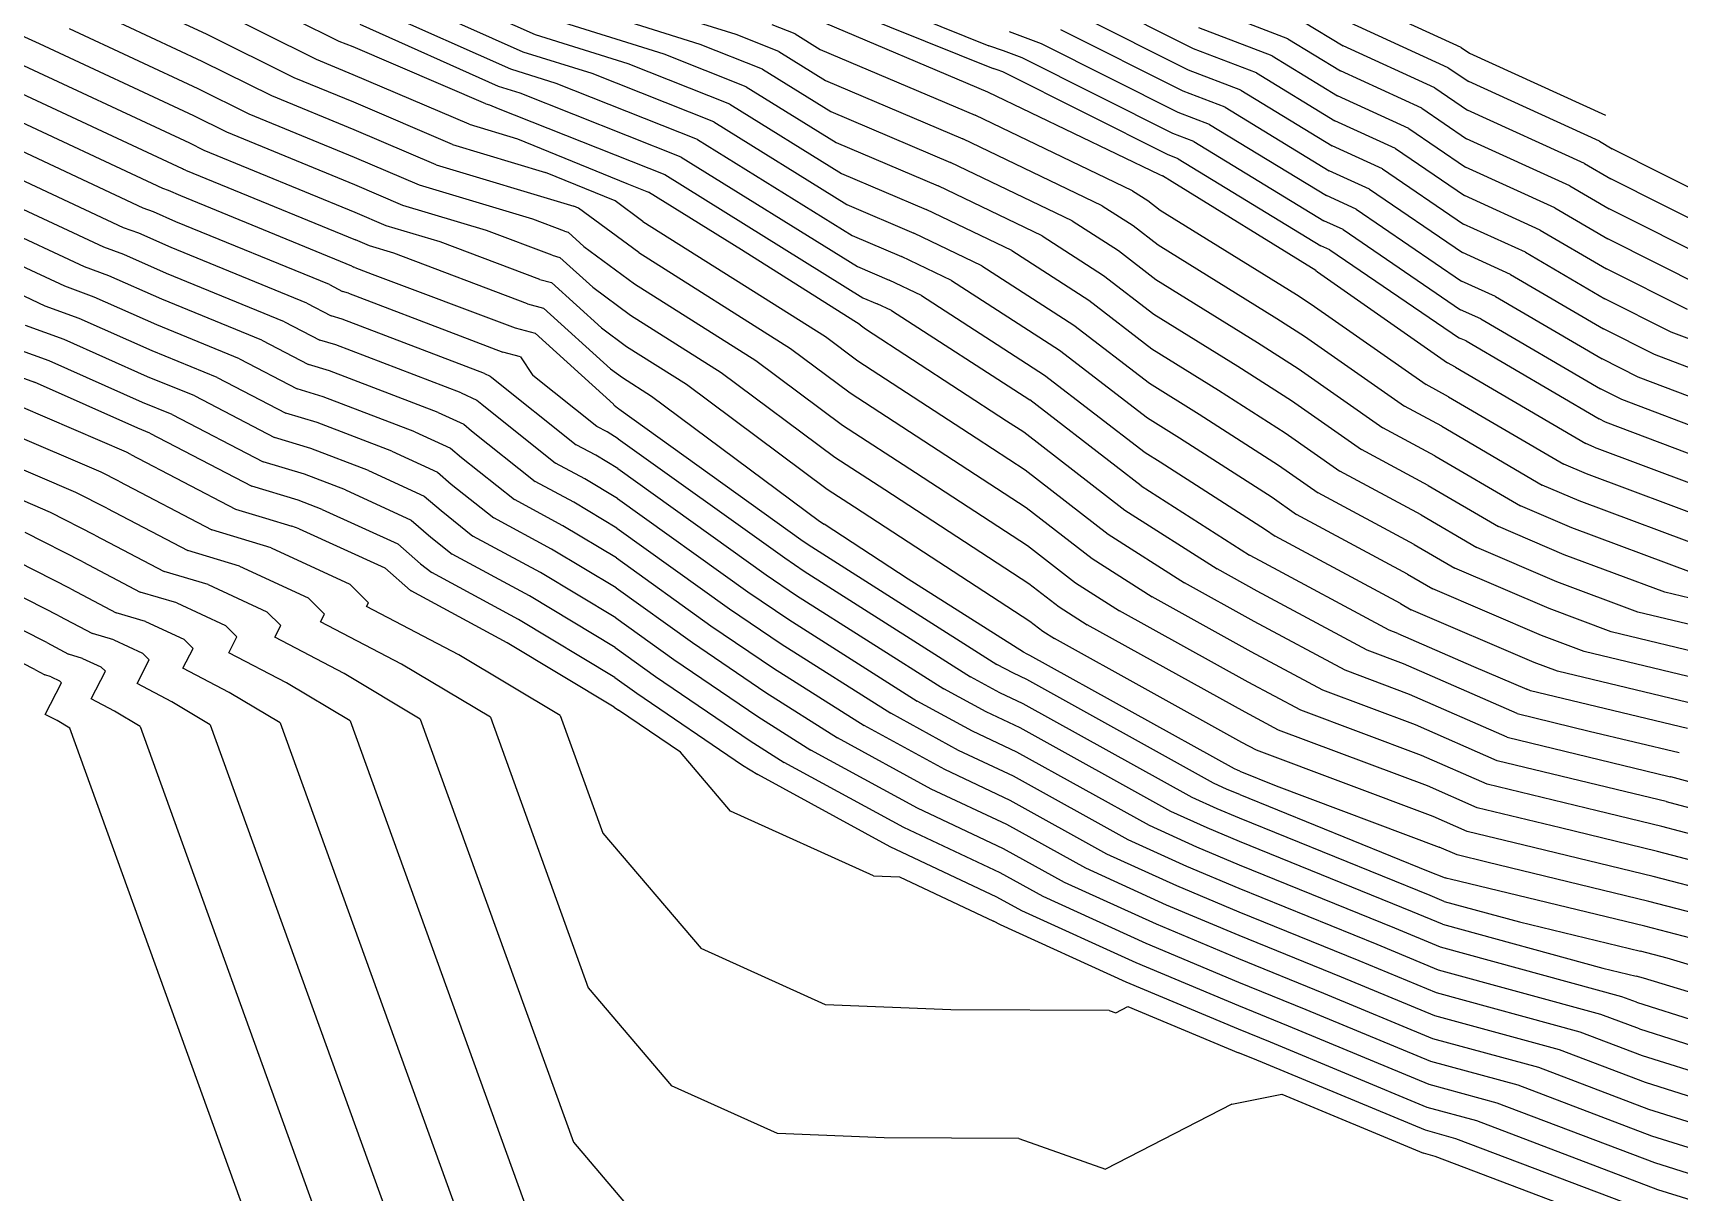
# Model space of a CAD drawing. Header units: metres. Extents: x -1120501 to 1198934, y -4928884 to 66998.
# Drawn here: x 484.3 to 591.2, y -577 to -501.7 of the extents above; entities that cross this region are included whole.
import ezdxf

# ---------------------------------------------------------------- set-up
doc = ezdxf.new("R2010")
doc.units = ezdxf.units.M
doc.layers.add('SURF2CONTOURS', color=7, linetype='Continuous', lineweight=0)

msp = doc.modelspace()

# ---------------------------------------------------------------- linework, layer by layer
at = {"color": 7, "lineweight": 0}
msp.add_circle((-684.64, 190.5), 66807.04, dxfattribs=at)
at = {"layer": 'SURF2CONTOURS', "color": 2, "linetype": 'Continuous', "lineweight": -3}
for p, q in [((504.22, -502.24, 256.5), (496.14, -498.22, 256.5)), ((516.97, -501.81, 258.5), (509.2, -498.35, 258.5)), ((495.6, -501.76, 255.5), (490.62, -499.44, 255.5)), ((515.37, -504.04, 257.5), (506.78, -500.22, 257.5)), ((527.67, -502.43, 259.5), (518.57, -499.58, 259.5)), ((535.55, -499.49, 261.5), (546.69, -504, 261.5)), ((577.09, -502.63, 266.5), (569.78, -499.28, 266.5)), ((533.83, -501.75, 260.5), (532.35, -501.16, 260.5)), ((559.37, -504.1, 263.5), (552.35, -500.58, 263.5)), ((564.81, -503.18, 264.5), (560.05, -501.36, 264.5)), ((566.84, -500.96, 265.5), (569.42, -502.53, 265.5)), ((495.06, -505.31, 254.5), (486.71, -501.42, 254.5)), ((501.3, -504.6, 255.5), (495.6, -501.76, 255.5)), ((505.12, -502.6, 256.5), (504.22, -502.24, 256.5)), ((522.99, -503.7, 258.5), (516.97, -501.81, 258.5)), ((533.83, -501.75, 260.5), (535.45, -502.76, 260.5)), ((549.83, -502.4, 262.5), (547.76, -501.62, 262.5)), ((558.7, -506.85, 262.5), (549.83, -502.4, 262.5)), ((494.52, -508.85, 253.5), (482.81, -503.39, 253.5)), ((513.75, -506.29, 256.5), (505.12, -502.6, 256.5)), ((531.72, -504.04, 259.5), (527.67, -502.43, 259.5)), ((535.45, -502.76, 260.5), (545.53, -507.04, 260.5)), ((564.81, -503.18, 264.5), (569.06, -505.77, 264.5)), ((575.38, -505.26, 265.5), (569.42, -502.53, 265.5)), ((577.09, -502.63, 266.5), (577.63, -503, 266.5)), ((577.63, -503, 266.5), (586.45, -507.03, 266.5)), ((518.32, -504.97, 257.5), (515.37, -504.04, 257.5)), ((529.6, -506.32, 258.5), (522.99, -503.7, 258.5)), ((531.72, -504.04, 259.5), (536.14, -506.79, 259.5)), ((546.96, -504.09, 261.5), (546.69, -504, 261.5)), ((547.31, -504.22, 261.5), (546.96, -504.09, 261.5)), ((558.02, -509.59, 261.5), (547.31, -504.22, 261.5)), ((562.77, -505.41, 263.5), (559.37, -504.1, 263.5)), ((498.38, -506.96, 254.5), (495.06, -505.31, 254.5)), ((505.17, -506.19, 255.5), (501.3, -504.6, 255.5)), ((527.49, -508.61, 257.5), (518.32, -504.97, 257.5)), ((562.77, -505.41, 263.5), (568.7, -509.02, 263.5)), ((575.38, -505.26, 265.5), (577.5, -506.7, 265.5)), ((511.59, -508.93, 255.5), (505.17, -506.19, 255.5)), ((513.75, -506.29, 256.5), (513.99, -506.36, 256.5)), ((513.99, -506.36, 256.5), (514.54, -506.59, 256.5)), ((514.54, -506.59, 256.5), (525.38, -510.89, 256.5)), ((529.6, -506.32, 258.5), (536.84, -510.82, 258.5)), ((573.68, -507.89, 264.5), (569.06, -505.77, 264.5)), ((492.77, -511.8, 252.5), (482.23, -506.86, 252.5)), ((505.22, -509.77, 254.5), (498.38, -506.96, 254.5)), ((536.14, -506.79, 259.5), (543.93, -510.1, 259.5)), ((555.74, -511.94, 260.5), (545.53, -507.04, 260.5)), ((560.74, -507.63, 262.5), (558.7, -506.85, 262.5)), ((560.74, -507.63, 262.5), (568.34, -512.26, 262.5)), ((585.1, -510.17, 265.5), (577.5, -506.7, 265.5)), ((527.49, -508.61, 257.5), (537.53, -514.85, 257.5)), ((573.68, -507.89, 264.5), (577.37, -510.41, 264.5)), ((495.46, -509.32, 253.5), (494.52, -508.85, 253.5)), ((505.27, -513.35, 253.5), (495.46, -509.32, 253.5)), ((509.43, -511.57, 254.5), (505.22, -509.77, 254.5)), ((511.59, -508.93, 255.5), (517.63, -510.75, 255.5)), ((558.71, -509.86, 261.5), (558.02, -509.59, 261.5)), ((558.71, -509.86, 261.5), (567.98, -515.51, 261.5)), ((571.97, -510.52, 263.5), (568.7, -509.02, 263.5)), ((490.22, -514.34, 251.5), (482.04, -510.51, 251.5)), ((522.14, -512.6, 255.5), (517.63, -510.75, 255.5)), ((525.38, -510.89, 256.5), (538.23, -518.89, 256.5)), ((536.84, -510.82, 258.5), (542.34, -513.16, 258.5)), ((551.83, -513.89, 259.5), (543.93, -510.1, 259.5)), ((571.97, -510.52, 263.5), (577.24, -514.11, 263.5)), ((583.17, -513.06, 264.5), (577.37, -510.41, 264.5)), ((585.1, -510.17, 265.5), (586.8, -511.17, 265.5)), ((493.14, -511.93, 252.5), (492.77, -511.8, 252.5)), ((493.93, -512.28, 252.5), (493.14, -511.93, 252.5)), ((516.8, -513.79, 254.5), (509.43, -511.57, 254.5)), ((555.74, -511.94, 260.5), (556.73, -512.58, 260.5)), ((594.97, -515.28, 265.5), (586.8, -511.17, 265.5)), ((505.04, -516.83, 252.5), (493.93, -512.28, 252.5)), ((523.94, -513.93, 255.5), (522.14, -512.6, 255.5)), ((556.73, -512.58, 260.5), (557.54, -513.21, 260.5)), ((570.26, -513.14, 262.5), (568.34, -512.26, 262.5)), ((583.17, -513.06, 264.5), (586.61, -515.07, 264.5)), ((487.68, -516.88, 250.5), (481.85, -514.15, 250.5)), ((507.27, -514.21, 253.5), (505.27, -513.35, 253.5)), ((518.85, -514.56, 254.5), (516.8, -513.79, 254.5)), ((523.94, -513.93, 255.5), (535.8, -521.42, 255.5)), ((547.91, -515.83, 258.5), (542.34, -513.16, 258.5)), ((551.83, -513.89, 259.5), (554.82, -515.82, 259.5)), ((557.54, -513.21, 260.5), (566.38, -518.68, 260.5)), ((570.26, -513.14, 262.5), (577.11, -517.81, 262.5)), ((581.25, -515.94, 263.5), (577.24, -514.11, 263.5)), ((491.21, -514.7, 251.5), (490.22, -514.34, 251.5)), ((493.31, -515.63, 251.5), (491.21, -514.7, 251.5)), ((510.78, -515.27, 253.5), (507.27, -514.21, 253.5)), ((518.85, -514.56, 254.5), (519.09, -514.63, 254.5)), ((519.09, -514.63, 254.5), (520.12, -515.56, 254.5)), ((537.53, -514.85, 257.5), (540.74, -516.22, 257.5)), ((592.84, -518.2, 264.5), (586.61, -515.07, 264.5)), ((502.13, -519.24, 251.5), (493.31, -515.63, 251.5)), ((517.25, -517.71, 253.5), (510.78, -515.27, 253.5)), ((520.12, -515.56, 254.5), (523.41, -517.99, 254.5)), ((543.99, -517.78, 257.5), (540.74, -516.22, 257.5)), ((547.91, -515.83, 258.5), (552.9, -519.06, 258.5)), ((554.82, -515.82, 259.5), (557.26, -517.71, 259.5)), ((568.55, -515.77, 261.5), (567.98, -515.51, 261.5)), ((568.55, -515.77, 261.5), (576.98, -521.52, 261.5)), ((581.25, -515.94, 263.5), (586.42, -518.96, 263.5)), ((489.27, -517.46, 250.5), (487.68, -516.88, 250.5)), ((505.04, -516.83, 252.5), (505.18, -516.9, 252.5)), ((505.24, -516.92, 252.5), (505.18, -516.9, 252.5)), ((505.24, -516.92, 252.5), (506.37, -517.35, 252.5)), ((506.37, -517.35, 252.5), (515.66, -520.85, 252.5)), ((485.13, -519.43, 249.5), (481.65, -517.8, 249.5)), ((492.7, -518.99, 250.5), (489.27, -517.46, 250.5)), ((517.25, -517.71, 253.5), (518.02, -517.91, 253.5)), ((518.02, -517.91, 253.5), (521.26, -520.85, 253.5)), ((523.41, -517.99, 254.5), (531.29, -522.97, 254.5)), ((543.99, -517.78, 257.5), (550.99, -522.3, 257.5)), ((557.26, -517.71, 259.5), (563.85, -521.79, 259.5)), ((579.32, -518.82, 262.5), (577.11, -517.81, 262.5)), ((487.34, -520.23, 249.5), (485.13, -519.43, 249.5)), ((499.21, -521.65, 250.5), (492.7, -518.99, 250.5)), ((502.13, -519.24, 251.5), (503.7, -520.06, 251.5)), ((538.23, -518.89, 256.5), (539.15, -519.28, 256.5)), ((540.08, -519.72, 256.5), (539.15, -519.28, 256.5)), ((552.9, -519.06, 258.5), (556.99, -522.21, 258.5)), ((566.38, -518.68, 260.5), (567.34, -519.3, 260.5)), ((567.34, -519.3, 260.5), (574.8, -524.53, 260.5)), ((579.32, -518.82, 262.5), (586.23, -522.86, 262.5)), ((590.71, -521.12, 263.5), (586.42, -518.96, 263.5)), ((492.08, -522.34, 249.5), (487.34, -520.23, 249.5)), ((504.42, -520.28, 251.5), (503.7, -520.06, 251.5)), ((513.66, -523.82, 251.5), (504.42, -520.28, 251.5)), ((540.08, -519.72, 256.5), (549.07, -525.53, 256.5)), ((499.21, -521.65, 250.5), (502.23, -523.23, 250.5)), ((515.66, -520.85, 252.5), (516.96, -521.2, 252.5)), ((522.03, -525.8, 252.5), (516.96, -521.2, 252.5)), ((521.26, -520.85, 253.5), (522.89, -522.05, 253.5)), ((535.8, -521.42, 255.5), (537.91, -523, 255.5)), ((577.4, -521.7, 261.5), (576.98, -521.52, 261.5)), ((596.53, -523.33, 263.5), (590.71, -521.12, 263.5)), ((485.4, -523, 248.5), (482.58, -521.97, 248.5)), ((496.3, -524.07, 249.5), (492.08, -522.34, 249.5)), ((522.89, -522.05, 253.5), (526.77, -524.51, 253.5)), ((550.99, -522.3, 257.5), (556.71, -526.7, 257.5)), ((556.99, -522.21, 258.5), (561.33, -524.89, 258.5)), ((563.85, -521.79, 259.5), (566.49, -523.48, 259.5)), ((577.4, -521.7, 261.5), (586.04, -526.76, 261.5)), ((491.46, -525.69, 248.5), (485.4, -523, 248.5)), ((503.6, -523.64, 250.5), (502.23, -523.23, 250.5)), ((510.65, -526.34, 250.5), (503.6, -523.64, 250.5)), ((531.29, -522.97, 254.5), (536.91, -527.16, 254.5)), ((537.91, -523, 255.5), (545.59, -528, 255.5)), ((566.49, -523.48, 259.5), (572, -527.35, 259.5)), ((588.58, -524.05, 262.5), (586.23, -522.86, 262.5)), ((496.3, -524.07, 249.5), (500.76, -526.39, 249.5)), ((513.66, -523.82, 251.5), (514.03, -523.99, 251.5)), ((514.03, -523.99, 251.5), (514.14, -524.08, 251.5)), ((514.14, -524.08, 251.5), (519.62, -528.44, 251.5)), ((526.77, -524.51, 253.5), (535.91, -531.33, 253.5)), ((576.27, -525.32, 260.5), (574.8, -524.53, 260.5)), ((596.55, -527.07, 262.5), (588.58, -524.05, 262.5)), ((493.38, -526.48, 248.5), (491.46, -525.69, 248.5)), ((522.09, -525.9, 252.5), (522.03, -525.8, 252.5)), ((522.3, -526.07, 252.5), (522.09, -525.9, 252.5)), ((554.67, -529.85, 256.5), (549.07, -525.53, 256.5)), ((561.33, -524.89, 258.5), (565.65, -527.67, 258.5)), ((576.27, -525.32, 260.5), (583.76, -529.71, 260.5)), ((490.41, -528.92, 247.5), (483.58, -525.99, 247.5)), ((493.38, -526.48, 248.5), (499.28, -529.56, 248.5)), ((502.79, -527, 249.5), (500.76, -526.39, 249.5)), ((507.64, -528.86, 249.5), (502.79, -527, 249.5)), ((510.65, -526.34, 250.5), (512.32, -527.1, 250.5)), ((522.34, -526.09, 252.5), (522.3, -526.07, 252.5)), ((522.38, -526.11, 252.5), (522.34, -526.09, 252.5)), ((522.38, -526.11, 252.5), (534.36, -534.7, 252.5)), ((556.71, -526.7, 257.5), (558.8, -528, 257.5)), ((586.45, -526.97, 261.5), (586.04, -526.76, 261.5)), ((596.57, -530.81, 261.5), (586.45, -526.97, 261.5)), ((512.32, -527.1, 250.5), (512.82, -527.54, 250.5)), ((512.82, -527.54, 250.5), (516.94, -530.82, 250.5)), ((536.91, -527.16, 254.5), (541.64, -530.24, 254.5)), ((545.59, -528, 255.5), (548.76, -530.07, 255.5)), ((558.8, -528, 257.5), (564.8, -531.85, 257.5)), ((565.65, -527.67, 258.5), (569.2, -530.16, 258.5)), ((575.38, -529.16, 259.5), (572, -527.35, 259.5)), ((490.69, -529.07, 247.5), (490.41, -528.92, 247.5)), ((490.69, -529.07, 247.5), (497.5, -532.63, 247.5)), ((507.64, -528.86, 249.5), (510.61, -530.22, 249.5)), ((520.9, -529.13, 251.5), (519.62, -528.44, 251.5)), ((522.32, -529.99, 251.5), (520.9, -529.13, 251.5)), ((487.12, -531.54, 246.5), (481.89, -529.29, 246.5)), ((501.97, -530.36, 248.5), (499.28, -529.56, 248.5)), ((510.61, -530.22, 249.5), (511.5, -531, 249.5)), ((522.32, -529.99, 251.5), (531.96, -536.9, 251.5)), ((548.76, -530.07, 255.5), (554.17, -534.26, 255.5)), ((556.3, -531.11, 256.5), (554.67, -529.85, 256.5)), ((574.49, -533, 258.5), (569.2, -530.16, 258.5)), ((575.38, -529.16, 259.5), (580.93, -532.41, 259.5)), ((585.23, -530.34, 260.5), (583.76, -529.71, 260.5)), ((504.63, -531.38, 248.5), (501.97, -530.36, 248.5)), ((511.5, -531, 249.5), (514.26, -533.19, 249.5)), ((519.46, -532.17, 250.5), (516.94, -530.82, 250.5)), ((541.64, -530.24, 254.5), (548.92, -534.99, 254.5)), ((556.3, -531.11, 256.5), (563.34, -535.61, 256.5)), ((595.54, -534.19, 260.5), (585.23, -530.34, 260.5)), ((489.13, -532.56, 246.5), (487.12, -531.54, 246.5)), ((504.63, -531.38, 248.5), (508.9, -533.34, 248.5)), ((522.26, -533.86, 250.5), (519.46, -532.17, 250.5)), ((535.91, -531.33, 253.5), (537.69, -532.48, 253.5)), ((564.8, -531.85, 257.5), (566.4, -532.98, 257.5)), ((489.13, -532.56, 246.5), (494.4, -535.32, 246.5)), ((497.5, -532.63, 247.5), (499.44, -533.21, 247.5)), ((499.44, -533.21, 247.5), (501.15, -533.73, 247.5)), ((508.9, -533.34, 248.5), (510.17, -534.45, 248.5)), ((518.02, -535.22, 249.5), (514.26, -533.19, 249.5)), ((537.69, -532.48, 253.5), (549.08, -539.91, 253.5)), ((573.6, -536.84, 257.5), (566.4, -532.98, 257.5)), ((574.49, -533, 258.5), (578.09, -535.11, 258.5)), ((584.26, -533.84, 259.5), (580.93, -532.41, 259.5)), ((487.57, -536.06, 245.5), (483.84, -534.15, 245.5)), ((501.62, -533.9, 247.5), (501.15, -533.73, 247.5)), ((501.62, -533.9, 247.5), (507.19, -536.45, 247.5)), ((510.17, -534.45, 248.5), (511.57, -535.56, 248.5)), ((522.26, -533.86, 250.5), (529.56, -539.1, 250.5)), ((554.17, -534.26, 255.5), (559.12, -537.42, 255.5)), ((592.05, -536.75, 259.5), (584.26, -533.84, 259.5)), ((497.76, -536.33, 246.5), (494.4, -535.32, 246.5)), ((516.58, -538.26, 248.5), (511.57, -535.56, 248.5)), ((522.21, -537.74, 249.5), (518.02, -535.22, 249.5)), ((534.36, -534.7, 252.5), (534.92, -535.08, 252.5)), ((534.92, -535.08, 252.5), (546.94, -542.71, 252.5)), ((548.92, -534.99, 254.5), (552.04, -537.41, 254.5)), ((583.29, -537.34, 258.5), (578.09, -535.11, 258.5)), ((487.57, -536.06, 245.5), (491.3, -538.01, 245.5)), ((497.76, -536.33, 246.5), (502.21, -538.39, 246.5)), ((507.19, -536.45, 247.5), (508.85, -537.91, 247.5)), ((564.03, -535.99, 256.5), (563.34, -535.61, 256.5)), ((572.41, -540.49, 256.5), (564.03, -535.99, 256.5)), ((486.01, -539.55, 244.5), (480.55, -536.76, 244.5)), ((531.96, -536.9, 251.5), (533.92, -538.23, 251.5)), ((552.04, -537.41, 254.5), (554.9, -539.23, 254.5)), ((563.64, -539.92, 255.5), (559.12, -537.42, 255.5)), ((573.6, -536.84, 257.5), (575.25, -537.81, 257.5)), ((588.56, -539.31, 258.5), (583.29, -537.34, 258.5)), ((493.68, -538.72, 245.5), (491.3, -538.01, 245.5)), ((493.68, -538.72, 245.5), (496.83, -540.18, 245.5)), ((502.21, -538.39, 246.5), (503.28, -539.45, 246.5)), ((508.85, -537.91, 247.5), (508.89, -537.94, 247.5)), ((515.14, -541.31, 247.5), (508.89, -537.94, 247.5)), ((522.15, -541.62, 248.5), (516.58, -538.26, 248.5)), ((522.21, -537.74, 249.5), (527.16, -541.3, 249.5)), ((533.92, -538.23, 251.5), (543.49, -544.3, 251.5)), ((582.31, -540.83, 257.5), (575.25, -537.81, 257.5)), ((484.45, -543.05, 243.5), (477.26, -539.38, 243.5)), ((486.01, -539.55, 244.5), (488.2, -540.7, 244.5)), ((503.02, -539.95, 246.5), (503.28, -539.45, 246.5)), ((529.56, -539.1, 250.5), (532.92, -541.38, 250.5)), ((563.25, -543.86, 254.5), (554.9, -539.23, 254.5)), ((594.02, -540.62, 258.5), (588.56, -539.31, 258.5)), ((489.59, -541.12, 244.5), (488.2, -540.7, 244.5)), ((496.83, -540.18, 245.5), (497.58, -540.93, 245.5)), ((508.26, -542.7, 246.5), (503.02, -539.95, 246.5)), ((549.08, -539.91, 253.5), (549.92, -540.56, 253.5)), ((549.92, -540.56, 253.5), (550.68, -541.04, 253.5)), ((569.54, -543.09, 255.5), (563.64, -539.92, 255.5)), ((572.96, -540.7, 256.5), (572.41, -540.49, 256.5)), ((572.96, -540.7, 256.5), (577.89, -542.85, 256.5)), ((585.08, -541.87, 257.5), (582.31, -540.83, 257.5)), ((489.59, -541.12, 244.5), (491.44, -541.98, 244.5)), ((491.44, -541.98, 244.5), (491.89, -542.42, 244.5)), ((497.06, -541.96, 245.5), (497.58, -540.93, 245.5)), ((500.81, -543.92, 245.5), (497.06, -541.96, 245.5)), ((522.09, -545.5, 247.5), (515.14, -541.31, 247.5)), ((522.15, -541.62, 248.5), (524.76, -543.49, 248.5)), ((527.16, -541.3, 249.5), (531.92, -544.53, 249.5)), ((532.92, -541.38, 250.5), (540.04, -545.89, 250.5)), ((562.85, -547.79, 253.5), (550.68, -541.04, 253.5)), ((592.91, -543.75, 257.5), (585.08, -541.87, 257.5)), ((491.1, -543.96, 244.5), (491.89, -542.42, 244.5)), ((514.04, -546.15, 246.5), (508.26, -542.7, 246.5)), ((548.01, -543.29, 252.5), (546.94, -542.71, 252.5)), ((577.89, -542.85, 256.5), (581.34, -544.33, 256.5)), ((484.45, -543.05, 243.5), (485.1, -543.39, 243.5)), ((485.51, -543.51, 243.5), (485.1, -543.39, 243.5)), ((485.14, -545.96, 243.5), (486.19, -543.9, 243.5)), ((485.51, -543.51, 243.5), (486.06, -543.77, 243.5)), ((486.06, -543.77, 243.5), (486.19, -543.9, 243.5)), ((493.35, -545.14, 244.5), (491.1, -543.96, 244.5)), ((504.94, -546.39, 245.5), (500.81, -543.92, 245.5)), ((524.76, -543.49, 248.5), (530.92, -547.67, 248.5)), ((548.87, -543.7, 252.5), (548.01, -543.29, 252.5)), ((560.99, -550.43, 252.5), (548.87, -543.7, 252.5)), ((566.67, -545.69, 254.5), (563.25, -543.86, 254.5)), ((573.73, -544.66, 255.5), (569.54, -543.09, 255.5)), ((495.84, -546.63, 244.5), (493.35, -545.14, 244.5)), ((531.92, -544.53, 249.5), (536.58, -547.49, 249.5)), ((546.23, -545.8, 251.5), (543.49, -544.3, 251.5)), ((580.07, -547.44, 255.5), (573.73, -544.66, 255.5)), ((581.59, -544.43, 256.5), (581.34, -544.33, 256.5)), ((591.79, -546.88, 256.5), (581.59, -544.43, 256.5)), ((485.9, -546.36, 243.5), (485.14, -545.96, 243.5)), ((514.04, -546.15, 246.5), (520.39, -563.72, 246.5)), ((522.09, -545.5, 247.5), (522.36, -545.69, 247.5)), ((526.39, -548.42, 247.5), (522.36, -545.69, 247.5)), ((544.45, -548.3, 250.5), (540.04, -545.89, 250.5)), ((548.44, -546.84, 251.5), (546.23, -545.8, 251.5)), ((574.5, -548.63, 254.5), (566.67, -545.69, 254.5)), ((486.74, -546.86, 243.5), (485.9, -546.36, 243.5)), ((507.18, -603.41, 243.5), (486.74, -546.86, 243.5)), ((495.84, -546.63, 244.5), (516.54, -603.89, 244.5)), ((504.94, -546.39, 245.5), (518.46, -583.8, 245.5)), ((558.23, -552.27, 251.5), (548.44, -546.84, 251.5)), ((530.92, -547.67, 248.5), (533.13, -549.08, 248.5)), ((542.67, -550.81, 249.5), (536.58, -547.49, 249.5)), ((548.01, -549.98, 250.5), (544.45, -548.3, 250.5)), ((563.8, -548.29, 253.5), (562.85, -547.79, 253.5)), ((575.27, -552.6, 253.5), (563.8, -548.29, 253.5)), ((580.07, -547.44, 255.5), (590.6, -549.99, 255.5)), ((529.64, -552.25, 247.5), (526.39, -548.42, 247.5)), ((540.9, -553.31, 248.5), (533.13, -549.08, 248.5)), ((578.77, -550.5, 254.5), (574.5, -548.63, 254.5)), ((555.46, -554.11, 250.5), (548.01, -549.98, 250.5)), ((561.89, -550.84, 252.5), (560.99, -550.43, 252.5)), ((585.92, -552.23, 254.5), (578.77, -550.5, 254.5)), ((590.6, -549.99, 255.5), (590.68, -550.01, 255.5)), ((590.69, -550.01, 255.5), (590.68, -550.01, 255.5)), ((600.14, -552.58, 255.5), (590.69, -550.01, 255.5)), ((547.58, -553.12, 249.5), (542.67, -550.81, 249.5)), ((562.7, -551.17, 252.5), (561.89, -550.84, 252.5)), ((562.7, -551.17, 252.5), (574.93, -556.15, 252.5)), ((538.92, -556.44, 247.5), (529.64, -552.25, 247.5)), ((560.58, -553.34, 251.5), (558.23, -552.27, 251.5)), ((577.47, -553.56, 253.5), (575.27, -552.6, 253.5)), ((590.12, -553.25, 254.5), (585.92, -552.23, 254.5)), ((547.15, -556.26, 248.5), (540.9, -553.31, 248.5)), ((552.7, -555.96, 249.5), (547.58, -553.12, 249.5)), ((562.68, -554.22, 251.5), (560.58, -553.34, 251.5)), ((581.15, -554.45, 253.5), (577.47, -553.56, 253.5)), ((598.14, -555.36, 254.5), (590.12, -553.25, 254.5)), ((559.26, -555.84, 250.5), (555.46, -554.11, 250.5)), ((573.92, -558.79, 251.5), (562.68, -554.22, 251.5)), ((589.56, -556.49, 253.5), (581.15, -554.45, 253.5)), ((562.67, -557.27, 250.5), (559.26, -555.84, 250.5)), ((538.92, -556.44, 247.5), (540.6, -556.51, 247.5)), ((540.6, -556.51, 247.5), (546.72, -559.4, 247.5)), ((549.93, -557.8, 248.5), (547.15, -556.26, 248.5)), ((557.95, -558.35, 249.5), (552.7, -555.96, 249.5)), ((574.93, -556.15, 252.5), (576.04, -556.57, 252.5)), ((576.17, -556.62, 252.5), (576.04, -556.57, 252.5)), ((576.37, -556.67, 252.5), (576.17, -556.62, 252.5)), ((589, -559.73, 252.5), (576.37, -556.67, 252.5)), ((595.07, -557.93, 253.5), (589.56, -556.49, 253.5)), ((556.63, -560.85, 248.5), (549.93, -557.8, 248.5)), ((571.62, -560.91, 250.5), (562.67, -557.27, 250.5)), ((562.66, -560.32, 249.5), (557.95, -558.35, 249.5)), ((575.86, -559.6, 251.5), (573.92, -558.79, 251.5)), ((547.17, -559.64, 247.5), (546.72, -559.4, 247.5)), ((555.32, -563.36, 247.5), (547.17, -559.64, 247.5)), ((575.86, -559.6, 251.5), (586.28, -562.44, 251.5)), ((592, -560.51, 252.5), (589, -559.73, 252.5)), ((562.65, -563.37, 248.5), (556.63, -560.85, 248.5)), ((569.31, -563.03, 249.5), (562.66, -560.32, 249.5)), ((575.61, -562.57, 250.5), (571.62, -560.91, 250.5)), ((562.63, -566.42, 247.5), (555.32, -563.36, 247.5)), ((575.37, -565.55, 249.5), (569.31, -563.03, 249.5)), ((586.16, -565.45, 250.5), (575.61, -562.57, 250.5)), ((586.28, -562.44, 251.5), (588.45, -562.97, 251.5)), ((588.92, -563.09, 251.5), (588.45, -562.97, 251.5)), ((600.75, -566.69, 251.5), (588.92, -563.09, 251.5)), ((520.39, -563.72, 246.5), (525.81, -570.09, 246.5)), ((567.01, -565.15, 248.5), (562.65, -563.37, 248.5)), ((575.12, -568.52, 248.5), (567.01, -565.15, 248.5)), ((588.66, -566.4, 250.5), (586.16, -565.45, 250.5)), ((564.7, -567.26, 247.5), (562.63, -566.42, 247.5)), ((583.47, -567.76, 249.5), (575.37, -565.55, 249.5)), ((588.66, -566.4, 250.5), (599.05, -569.68, 250.5)), ((574.88, -571.5, 247.5), (564.7, -567.26, 247.5)), ((580.78, -570.06, 248.5), (575.12, -568.52, 248.5)), ((589.06, -569.88, 249.5), (583.47, -567.76, 249.5)), ((532.68, -573.19, 246.5), (525.81, -570.09, 246.5)), ((562.19, -571.29, 246.5), (565.43, -570.64, 246.5)), ((565.43, -570.64, 246.5), (574.63, -574.47, 246.5)), ((589.46, -573.36, 248.5), (580.78, -570.06, 248.5)), ((599.65, -573.23, 249.5), (589.06, -569.88, 249.5)), ((562.19, -571.29, 246.5), (553.99, -575.51, 246.5)), ((578.09, -572.37, 247.5), (574.88, -571.5, 247.5)), ((589.86, -576.84, 247.5), (578.09, -572.37, 247.5)), ((539.61, -573.48, 246.5), (532.68, -573.19, 246.5)), ((548.35, -573.51, 246.5), (539.61, -573.48, 246.5)), ((548.35, -573.51, 246.5), (553.99, -575.51, 246.5)), ((597.51, -575.9, 248.5), (589.46, -573.36, 248.5)), ((575.4, -574.68, 246.5), (574.63, -574.47, 246.5)), ((590.26, -580.32, 246.5), (575.4, -574.68, 246.5)), ((595.38, -578.58, 247.5), (589.86, -576.84, 247.5))]:
    msp.add_line(p, q, dxfattribs=at)
at = {"layer": 'SURF2CONTOURS', "color": 4, "linetype": 'Continuous', "lineweight": -3}
for p, q in [((530.01, -501.8, 260), (519.37, -498.47, 260)), ((536.14, -498.37, 262), (546.4, -502.52, 262)), ((502.76, -503.42, 256), (495.87, -499.99, 256)), ((516.17, -502.93, 258), (507.99, -499.28, 258)), ((559.71, -502.73, 264), (553.61, -499.67, 264)), ((565.82, -502.07, 265), (560.38, -499.98, 265)), ((495.33, -503.54, 255), (488.66, -500.43, 255)), ((514.57, -505.16, 257), (505.58, -501.15, 257)), ((525.33, -503.07, 259), (517.77, -500.7, 259)), ((535.1, -500.75, 261), (546.32, -505.51, 261)), ((576.24, -503.95, 266), (569.6, -500.9, 266)), ((484.76, -502.4, 254), (483.34, -501.75, 254)), ((494.79, -507.08, 254), (484.76, -502.4, 254)), ((532.77, -502.89, 260), (530.01, -501.8, 260)), ((559.03, -505.48, 263), (551.09, -501.49, 263)), ((565.82, -502.07, 265), (569.24, -504.15, 265)), ((505.14, -504.4, 256), (502.76, -503.42, 256)), ((520.65, -504.33, 258), (516.17, -502.93, 258)), ((530.66, -505.18, 259), (525.33, -503.07, 259)), ((532.77, -502.89, 260), (535.8, -504.78, 260)), ((547.36, -502.86, 262), (546.4, -502.52, 262)), ((548.57, -503.31, 262), (547.36, -502.86, 262)), ((558.36, -508.22, 262), (548.57, -503.31, 262)), ((563.79, -504.29, 264), (559.71, -502.73, 264)), ((499.84, -505.78, 255), (495.33, -503.54, 255)), ((512.67, -507.61, 256), (505.14, -504.4, 256)), ((528.55, -507.46, 258), (520.65, -504.33, 258)), ((563.79, -504.29, 264), (568.88, -507.4, 264)), ((574.53, -506.57, 265), (569.24, -504.15, 265)), ((576.24, -503.95, 266), (577.57, -504.85, 266)), ((494.04, -510.52, 253), (482.32, -505.04, 253)), ((515.98, -505.6, 257), (514.57, -505.16, 257)), ((526.43, -509.75, 257), (515.98, -505.6, 257)), ((530.66, -505.18, 259), (536.49, -508.81, 259)), ((535.8, -504.78, 260), (544.73, -508.57, 260)), ((546.32, -505.51, 261), (557.5, -510.88, 261)), ((561.76, -506.52, 263), (559.03, -505.48, 263)), ((586.06, -508.73, 266), (577.57, -504.85, 266)), ((505.19, -507.98, 255), (499.84, -505.78, 255)), ((561.76, -506.52, 263), (568.52, -510.64, 263)), ((574.53, -506.57, 265), (577.44, -508.56, 265)), ((496.92, -508.14, 254), (494.79, -507.08, 254)), ((512.67, -507.61, 256), (515.81, -508.56, 256)), ((528.55, -507.46, 258), (537.19, -512.84, 258)), ((572.82, -509.2, 264), (568.88, -507.4, 264)), ((491.5, -513.07, 252), (482.13, -508.68, 252)), ((505.24, -511.56, 254), (496.92, -508.14, 254)), ((510.51, -510.25, 255), (505.19, -507.98, 255)), ((515.81, -508.56, 256), (522.91, -511.47, 256)), ((536.49, -508.81, 259), (543.13, -511.63, 259)), ((553.78, -512.92, 260), (544.73, -508.57, 260)), ((559.72, -508.74, 262), (558.36, -508.22, 262)), ((559.72, -508.74, 262), (568.16, -513.89, 262)), ((584.13, -511.62, 265), (577.44, -508.56, 265)), ((586.06, -508.73, 266), (586.89, -509.22, 266)), ((526.43, -509.75, 257), (537.88, -516.87, 257)), ((572.82, -509.2, 264), (577.31, -512.26, 264)), ((596.03, -513.82, 266), (586.89, -509.22, 266)), ((494.11, -510.55, 253), (494.04, -510.52, 253)), ((494.24, -510.61, 253), (494.11, -510.55, 253)), ((494.24, -510.61, 253), (496.51, -511.53, 253)), ((510.51, -510.25, 255), (519.45, -512.94, 255)), ((557.5, -510.88, 261), (557.68, -510.97, 261)), ((557.69, -510.97, 261), (557.68, -510.97, 261)), ((558.32, -511.36, 261), (557.69, -510.97, 261)), ((571.12, -511.83, 263), (568.52, -510.64, 263)), ((496.51, -511.53, 253), (505.29, -515.14, 253)), ((508.35, -512.89, 254), (505.24, -511.56, 254)), ((522.91, -511.47, 256), (524.32, -512.03, 256)), ((530.35, -515.78, 256), (524.32, -512.03, 256)), ((549.87, -514.86, 259), (543.13, -511.63, 259)), ((567.64, -517.12, 261), (558.32, -511.36, 261)), ((571.12, -511.83, 263), (577.18, -515.96, 263)), ((584.13, -511.62, 265), (586.7, -513.12, 265)), ((488.95, -515.61, 251), (481.94, -512.33, 251)), ((492.17, -513.31, 252), (491.5, -513.07, 252)), ((513.79, -514.53, 254), (508.35, -512.89, 254)), ((519.77, -513.08, 255), (519.45, -512.94, 255)), ((523.68, -515.96, 255), (519.77, -513.08, 255)), ((537.19, -512.84, 258), (541.54, -514.69, 258)), ((553.78, -512.92, 260), (555.78, -514.2, 260)), ((582.21, -514.5, 264), (577.31, -512.26, 264)), ((493.62, -513.96, 252), (492.17, -513.31, 252)), ((503.59, -518.03, 252), (493.62, -513.96, 252)), ((569.41, -514.46, 262), (568.16, -513.89, 262)), ((593.9, -516.74, 265), (586.7, -513.12, 265)), ((506.19, -515.53, 253), (505.29, -515.14, 253)), ((518.05, -516.13, 254), (513.79, -514.53, 254)), ((545.95, -516.81, 258), (541.54, -514.69, 258)), ((549.87, -514.86, 259), (553.86, -517.44, 259)), ((555.78, -514.2, 260), (557.4, -515.46, 260)), ((569.41, -514.46, 262), (577.05, -519.67, 262)), ((582.21, -514.5, 264), (586.51, -517.02, 264)), ((486.4, -518.15, 250), (481.75, -515.98, 250)), ((490.24, -516.08, 251), (488.95, -515.61, 251)), ((493.01, -517.31, 251), (490.24, -516.08, 251)), ((507.77, -516, 253), (506.19, -515.53, 253)), ((516.46, -519.28, 253), (507.77, -516, 253)), ((518.05, -516.13, 254), (518.56, -516.27, 254)), ((518.56, -516.27, 254), (520.69, -518.2, 254)), ((523.68, -515.96, 255), (533.54, -522.19, 255)), ((538.06, -520.65, 256), (530.35, -515.78, 256)), ((557.4, -515.46, 260), (565.12, -520.23, 260)), ((580.28, -517.38, 263), (577.18, -515.96, 263)), ((500.67, -520.45, 251), (493.01, -517.31, 251)), ((537.88, -516.87, 257), (539.94, -517.75, 257)), ((545.95, -516.81, 258), (551.94, -520.68, 258)), ((567.64, -517.12, 261), (567.76, -517.2, 261)), ((567.76, -517.2, 261), (576.2, -523.13, 261)), ((580.28, -517.38, 263), (586.32, -520.91, 263)), ((591.77, -519.66, 264), (586.51, -517.02, 264)), ((488.31, -518.85, 250), (486.4, -518.15, 250)), ((503.59, -518.03, 252), (504.44, -518.48, 252)), ((520.69, -518.2, 254), (523.15, -520.02, 254)), ((542.04, -518.75, 257), (539.94, -517.75, 257)), ((553.86, -517.44, 259), (557.12, -519.96, 259)), ((492.39, -520.66, 250), (488.31, -518.85, 250)), ((504.83, -518.6, 252), (504.44, -518.48, 252)), ((504.83, -518.6, 252), (512.07, -521.37, 252)), ((516.46, -519.28, 253), (517.49, -519.56, 253)), ((542.04, -518.75, 257), (550.03, -523.92, 257)), ((500.67, -520.45, 251), (502.97, -521.64, 251)), ((517.49, -519.56, 253), (521.84, -523.5, 253)), ((523.15, -520.02, 254), (529.03, -523.74, 254)), ((557.12, -519.96, 259), (562.59, -523.34, 259)), ((565.12, -520.23, 260), (566.92, -521.39, 260)), ((578.36, -520.26, 262), (577.05, -519.67, 262)), ((578.36, -520.26, 262), (586.13, -524.81, 262)), ((486.37, -521.61, 249), (483.86, -520.7, 249)), ((491.77, -524.02, 249), (486.37, -521.61, 249)), ((497.76, -522.86, 250), (492.39, -520.66, 250)), ((504.01, -521.96, 251), (502.97, -521.64, 251)), ((512.07, -521.37, 252), (514.86, -522.42, 252)), ((538.06, -520.65, 256), (538.41, -520.91, 256)), ((538.41, -520.91, 256), (547.56, -526.88, 256)), ((551.94, -520.68, 258), (556.85, -524.45, 258)), ((566.92, -521.39, 260), (573.4, -525.94, 260)), ((589.64, -522.58, 263), (586.32, -520.91, 263)), ((512.15, -525.08, 251), (504.01, -521.96, 251)), ((516, -522.73, 252), (514.86, -522.42, 252)), ((516, -522.73, 252), (516.79, -523.94, 252)), ((533.54, -522.19, 255), (537.41, -525.08, 255)), ((596.54, -525.2, 263), (589.64, -522.58, 263)), ((482.17, -523.56, 248), (484.44, -524.38, 248)), ((497.76, -522.86, 250), (501.49, -524.81, 250)), ((521.84, -523.5, 253), (522.63, -524.08, 253)), ((529.03, -523.74, 254), (536.41, -529.24, 254)), ((562.59, -523.34, 259), (566.07, -525.57, 259)), ((576.71, -523.41, 261), (576.2, -523.13, 261)), ((576.71, -523.41, 261), (585.18, -528.36, 261)), ((491.15, -527.37, 248), (484.44, -524.38, 248)), ((494.84, -525.27, 249), (491.77, -524.02, 249)), ((503.19, -525.32, 250), (501.49, -524.81, 250)), ((520.96, -527.26, 252), (516.79, -523.94, 252)), ((522.63, -524.08, 253), (524.51, -525.28, 253)), ((550.03, -523.92, 257), (556.57, -528.95, 257)), ((556.85, -524.45, 258), (560.06, -526.45, 258)), ((587.52, -525.51, 262), (586.13, -524.81, 262)), ((494.84, -525.27, 249), (500.02, -527.97, 249)), ((509.14, -527.6, 250), (503.19, -525.32, 250)), ((512.15, -525.08, 251), (513.17, -525.54, 251)), ((513.17, -525.54, 251), (513.48, -525.81, 251)), ((513.48, -525.81, 251), (518.28, -529.63, 251)), ((524.51, -525.28, 253), (535.42, -533.41, 253)), ((537.41, -525.08, 255), (543.61, -529.12, 255)), ((566.07, -525.57, 259), (570.6, -528.76, 259)), ((575.82, -527.24, 260), (573.4, -525.94, 260)), ((596.56, -528.94, 262), (587.52, -525.51, 262)), ((547.56, -526.88, 256), (548.68, -527.61, 256)), ((560.06, -526.45, 258), (565.22, -529.76, 258)), ((488.77, -530.23, 247), (482.74, -527.64, 247)), ((491.93, -527.68, 248), (491.15, -527.37, 248)), ((491.93, -527.68, 248), (498.55, -531.14, 248)), ((502.38, -528.68, 249), (500.02, -527.97, 249)), ((509.14, -527.6, 250), (511.46, -528.66, 250)), ((521.62, -527.61, 252), (520.96, -527.26, 252)), ((522.35, -528.05, 252), (521.62, -527.61, 252)), ((522.35, -528.05, 252), (533.16, -535.8, 252)), ((548.68, -527.61, 256), (555.24, -532.69, 256)), ((575.82, -527.24, 260), (582.34, -531.06, 260)), ((506.13, -530.12, 249), (502.38, -528.68, 249)), ((511.46, -528.66, 250), (512.16, -529.27, 250)), ((543.61, -529.12, 255), (548.84, -532.53, 255)), ((556.57, -528.95, 257), (557.54, -529.56, 257)), ((574.93, -531.08, 259), (570.6, -528.76, 259)), ((585.72, -528.59, 261), (585.18, -528.36, 261)), ((585.72, -528.59, 261), (592.26, -531.04, 261)), ((506.13, -530.12, 249), (509.75, -531.78, 249)), ((512.16, -529.27, 250), (515.6, -532, 250)), ((520.18, -530.65, 251), (518.28, -529.63, 251)), ((536.41, -529.24, 254), (539.66, -531.36, 254)), ((557.54, -529.56, 257), (564.38, -533.94, 257)), ((565.22, -529.76, 258), (567.8, -531.57, 258)), ((485.48, -532.84, 246), (481.05, -530.94, 246)), ((489.91, -530.81, 247), (488.77, -530.23, 247)), ((489.91, -530.81, 247), (495.95, -533.98, 247)), ((501.56, -532.04, 248), (498.55, -531.14, 248)), ((522.29, -531.93, 251), (520.18, -530.65, 251)), ((574.93, -531.08, 259), (579.51, -533.76, 259)), ((584.75, -532.09, 260), (582.34, -531.06, 260)), ((503.12, -532.64, 248), (501.56, -532.04, 248)), ((509.75, -531.78, 249), (510.84, -532.72, 249)), ((518.74, -533.7, 250), (515.6, -532, 250)), ((522.29, -531.93, 251), (530.76, -538, 251)), ((539.66, -531.36, 254), (549, -537.45, 254)), ((574.04, -534.92, 258), (567.8, -531.57, 258)), ((593.8, -535.47, 260), (584.75, -532.09, 260)), ((488.35, -534.31, 246), (485.48, -532.84, 246)), ((503.12, -532.64, 248), (508.04, -534.89, 248)), ((510.84, -532.72, 249), (512.91, -534.38, 249)), ((535.42, -533.41, 253), (535.71, -533.6, 253)), ((548.84, -532.53, 255), (553.11, -535.83, 255)), ((555.24, -532.69, 256), (561.23, -536.51, 256)), ((488.35, -534.31, 246), (492.85, -536.67, 246)), ((499.8, -535.13, 247), (495.95, -533.98, 247)), ((517.3, -536.74, 249), (512.91, -534.38, 249)), ((522.24, -535.8, 250), (518.74, -533.7, 250)), ((541.18, -537.17, 253), (535.71, -533.6, 253)), ((564.38, -533.94, 257), (565, -534.38, 257)), ((573.15, -538.76, 257), (565, -534.38, 257)), ((583.77, -535.59, 259), (579.51, -533.76, 259)), ((486.79, -537.81, 245), (482.19, -535.46, 245)), ((499.8, -535.13, 247), (504.91, -537.5, 247)), ((508.04, -534.89, 248), (509.51, -536.18, 248)), ((574.04, -534.92, 258), (576.67, -536.46, 258)), ((509.51, -536.18, 248), (510.23, -536.75, 248)), ((522.24, -535.8, 250), (528.36, -540.2, 250)), ((533.16, -535.8, 252), (534.42, -536.66, 252)), ((553.11, -535.83, 255), (557.01, -538.33, 255)), ((563.84, -537.96, 256), (561.23, -536.51, 256)), ((582.8, -539.09, 258), (576.67, -536.46, 258)), ((590.31, -538.03, 259), (583.77, -535.59, 259)), ((495.72, -537.52, 246), (492.85, -536.67, 246)), ((495.72, -537.52, 246), (499.52, -539.29, 246)), ((504.91, -537.5, 247), (506.12, -538.71, 247)), ((515.86, -539.79, 248), (510.23, -536.75, 248)), ((522.18, -539.68, 249), (517.3, -536.74, 249)), ((534.42, -536.66, 252), (545.22, -543.51, 252)), ((548.67, -541.92, 253), (541.18, -537.17, 253)), ((549, -537.45, 254), (550.98, -538.98, 254)), ((485.23, -541.3, 244), (478.91, -538.07, 244)), ((486.79, -537.81, 245), (489.75, -539.36, 245)), ((506, -538.95, 247), (506.12, -538.71, 247)), ((530.76, -538, 251), (533.42, -539.8, 251)), ((563.44, -541.89, 255), (557.01, -538.33, 255)), ((570.97, -541.79, 256), (563.84, -537.96, 256)), ((573.15, -538.76, 257), (573.83, -539.16, 257)), ((594.58, -539.06, 259), (590.31, -538.03, 259)), ((491.64, -539.92, 245), (489.75, -539.36, 245)), ((499.52, -539.29, 246), (500.43, -540.19, 246)), ((511.99, -542.09, 247), (506, -538.95, 247)), ((522.12, -543.56, 248), (515.86, -539.79, 248)), ((522.18, -539.68, 249), (525.96, -542.4, 249)), ((533.42, -539.8, 251), (541.76, -545.1, 251)), ((550.98, -538.98, 254), (552.79, -540.14, 254)), ((581.83, -542.58, 257), (573.83, -539.16, 257)), ((586.82, -540.59, 258), (582.8, -539.09, 258)), ((491.64, -539.92, 245), (494.14, -541.08, 245)), ((500.04, -540.95, 246), (500.43, -540.19, 246)), ((528.36, -540.2, 250), (532.42, -542.95, 250)), ((563.05, -545.82, 254), (552.79, -540.14, 254)), ((593.46, -542.19, 258), (586.82, -540.59, 258)), ((485.23, -541.3, 244), (486.65, -542.05, 244)), ((494.08, -542.96, 245), (494.73, -541.67, 245)), ((494.14, -541.08, 245), (494.73, -541.67, 245)), ((504.54, -543.31, 246), (500.04, -540.95, 246)), ((548.9, -542.04, 253), (548.67, -541.92, 253)), ((568.1, -544.39, 255), (563.44, -541.89, 255)), ((573.34, -542.68, 256), (570.97, -541.79, 256)), ((487.55, -542.32, 244), (486.65, -542.05, 244)), ((487.55, -542.32, 244), (488.75, -542.87, 244)), ((488.75, -542.87, 244), (489.04, -543.16, 244)), ((497.08, -544.53, 245), (494.08, -542.96, 245)), ((518.58, -546.04, 247), (511.99, -542.09, 247)), ((525.96, -542.4, 249), (531.42, -546.1, 249)), ((532.42, -542.95, 250), (538.31, -546.69, 250)), ((549.08, -542.13, 253), (548.9, -542.04, 253)), ((562.37, -549.5, 253), (549.08, -542.13, 253)), ((580.72, -545.91, 256), (573.34, -542.68, 256)), ((583.33, -543.15, 257), (581.83, -542.58, 257)), ((488.12, -544.96, 244), (489.04, -543.16, 244)), ((509.49, -546.27, 246), (504.54, -543.31, 246)), ((522.12, -543.56, 248), (523.56, -544.59, 248)), ((547.12, -544.55, 252), (545.22, -543.51, 252)), ((592.35, -545.31, 257), (583.33, -543.15, 257)), ((489.63, -545.75, 244), (488.12, -544.96, 244)), ((500.39, -546.51, 245), (497.08, -544.53, 245)), ((523.56, -544.59, 248), (530.42, -549.25, 248)), ((545.34, -547.05, 251), (541.76, -545.1, 251)), ((548.65, -545.27, 252), (547.12, -544.55, 252)), ((574.11, -546.65, 255), (568.1, -544.39, 255)), ((491.29, -546.75, 244), (489.63, -545.75, 244)), ((518.58, -546.04, 247), (521.35, -553.68, 247)), ((531.42, -546.1, 249), (534.86, -548.28, 249)), ((559.61, -551.35, 252), (548.65, -545.27, 252)), ((565.23, -546.99, 254), (563.05, -545.82, 254)), ((580.72, -545.91, 256), (585.4, -547.04, 256)), ((491.29, -546.75, 244), (515.58, -613.93, 244)), ((500.39, -546.51, 245), (517.5, -593.85, 245)), ((509.49, -546.27, 246), (519.43, -573.76, 246)), ((543.56, -549.55, 250), (538.31, -546.69, 250)), ((548.23, -548.41, 251), (545.34, -547.05, 251)), ((574.89, -550.61, 254), (565.23, -546.99, 254)), ((579.42, -548.97, 255), (574.11, -546.65, 255)), ((585.4, -547.04, 256), (591.23, -548.44, 256)), ((541.78, -552.06, 249), (534.86, -548.28, 249)), ((530.42, -549.25, 248), (531.4, -549.87, 248)), ((556.84, -553.19, 251), (548.23, -548.41, 251)), ((588.31, -551.12, 255), (579.42, -548.97, 255)), ((540.01, -554.56, 248), (531.4, -549.87, 248)), ((547.8, -551.55, 250), (543.56, -549.55, 250)), ((562.55, -549.58, 253), (562.37, -549.5, 253)), ((562.7, -549.65, 253), (562.55, -549.58, 253)), ((562.7, -549.65, 253), (565.07, -550.61, 253)), ((554.08, -555.04, 250), (547.8, -551.55, 250)), ((561.23, -552.09, 252), (559.61, -551.35, 252)), ((565.07, -550.61, 253), (575.66, -554.58, 253)), ((578.12, -552.03, 254), (574.89, -550.61, 254)), ((590.39, -551.63, 255), (588.31, -551.12, 255)), ((547.37, -554.69, 249), (541.78, -552.06, 249)), ((562.69, -552.7, 252), (561.23, -552.09, 252)), ((583.54, -553.34, 254), (578.12, -552.03, 254)), ((590.39, -551.63, 255), (596.22, -553.16, 255)), ((521.35, -553.68, 247), (527.73, -561.17, 247)), ((559.92, -554.59, 251), (556.84, -553.19, 251)), ((575.07, -557.73, 252), (562.69, -552.7, 252)), ((589.84, -554.87, 254), (583.54, -553.34, 254)), ((546.94, -557.83, 248), (540.01, -554.56, 248)), ((551.32, -556.88, 249), (547.37, -554.69, 249)), ((562.68, -555.75, 251), (559.92, -554.59, 251)), ((576.82, -555.09, 253), (575.66, -554.58, 253)), ((558.61, -557.1, 250), (554.08, -555.04, 250)), ((572.77, -559.85, 251), (562.68, -555.75, 251)), ((578.76, -555.56, 253), (576.82, -555.09, 253)), ((589.28, -558.11, 253), (578.76, -555.56, 253)), ((596.61, -556.64, 254), (589.84, -554.87, 254)), ((557.29, -559.6, 249), (551.32, -556.88, 249)), ((548.55, -558.72, 248), (546.94, -557.83, 248)), ((562.67, -558.8, 250), (558.61, -557.1, 250)), ((575.98, -558.11, 252), (575.07, -557.73, 252)), ((555.98, -562.11, 248), (548.55, -558.72, 248)), ((570.46, -561.97, 250), (562.67, -558.8, 250)), ((575.98, -558.11, 252), (580.87, -559.44, 252)), ((593.53, -559.22, 253), (589.28, -558.11, 253)), ((562.65, -561.85, 249), (557.29, -559.6, 249)), ((575.74, -561.09, 251), (572.77, -559.85, 251)), ((580.87, -559.44, 252), (588.72, -561.35, 252)), ((535.8, -564.82, 247), (527.73, -561.17, 247)), ((587.51, -564.3, 251), (575.74, -561.09, 251)), ((562.64, -564.9, 248), (555.98, -562.11, 248)), ((568.16, -564.09, 249), (562.65, -561.85, 249)), ((575.49, -564.06, 250), (570.46, -561.97, 250)), ((590.46, -561.8, 252), (588.72, -561.35, 252)), ((600.47, -564.85, 252), (590.46, -561.8, 252)), ((575.25, -567.03, 249), (568.16, -564.09, 249)), ((584.81, -566.6, 250), (575.49, -564.06, 250)), ((588.46, -564.66, 251), (587.51, -564.3, 251)), ((543.95, -565.16, 247), (535.8, -564.82, 247)), ((554.23, -565.19, 247), (543.95, -565.16, 247)), ((554.23, -565.19, 247), (554.66, -565.34, 247)), ((554.66, -565.34, 247), (555.44, -564.94, 247)), ((555.44, -564.94, 247), (562.63, -567.95, 247)), ((565.86, -566.21, 248), (562.64, -564.9, 248)), ((588.46, -564.66, 251), (592.44, -565.92, 251)), ((575, -570.01, 248), (565.86, -566.21, 248)), ((582.12, -568.91, 249), (575.25, -567.03, 249)), ((588.86, -568.14, 250), (584.81, -566.6, 250)), ((563.55, -568.32, 247), (562.63, -567.95, 247)), ((574.76, -572.98, 247), (563.55, -568.32, 247)), ((600.71, -571.89, 250), (588.86, -568.14, 250)), ((589.26, -571.62, 249), (582.12, -568.91, 249)), ((579.43, -571.22, 248), (575, -570.01, 248)), ((589.66, -575.1, 248), (579.43, -571.22, 248)), ((598.58, -574.56, 249), (589.26, -571.62, 249)), ((519.43, -573.76, 246), (523.9, -579.01, 246)), ((576.74, -573.53, 247), (574.76, -572.98, 247)), ((590.06, -578.58, 247), (576.74, -573.53, 247)), ((596.45, -577.24, 248), (589.66, -575.1, 248))]:
    msp.add_line(p, q, dxfattribs=at)

doc.saveas('drawing.dxf')
